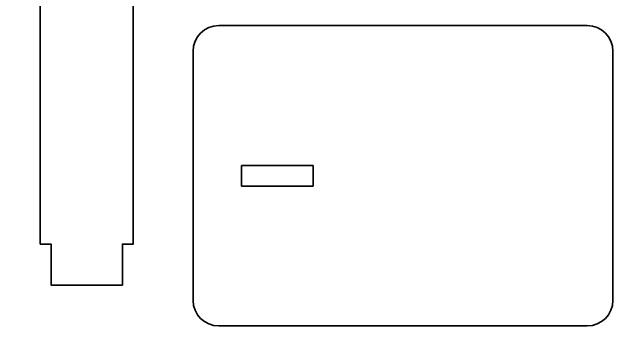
# Model space of a CAD drawing. Header units: millimetres. Extents: x 62 to 270, y -196 to -10.
# Drawn here: x 153.3 to 270.4, y -196 to -134.7 of the extents above; entities that cross this region are included whole.
import ezdxf

# ---------------------------------------------------------------- set-up
doc = ezdxf.new("R2010")
doc.units = ezdxf.units.MM
doc.header["$MEASUREMENT"] = 0
doc.layers.add('Ebene 1', color=7, linetype='Continuous', lineweight=0)

# ---------------------------------------------------------------- blocks, each defined once
blk = doc.blocks.new('Block_1')
at = {"layer": 'Ebene 1', "color": 250, "lineweight": 35, "true_color": 0x1d1d1b}
blk.add_open_spline([(233.33, -10.13), (233.33, -10.13), (158.33, -10.13), (158.33, -10.13), (155.57, -10.13), (153.33, -12.37), (153.33, -15.13), (153.33, -15.13), (153.33, -64.13), (153.33, -64.13), (153.33, -66.89), (155.57, -69.13), (158.33, -69.13), (158.33, -69.13), (158.83, -69.13), (158.83, -69.13), (158.83, -69.13), (158.83, -180), (158.83, -180), (158.83, -180), (160.95, -180), (160.95, -180), (160.95, -180), (160.95, -188), (160.95, -188), (160.95, -188), (174.85, -188), (174.85, -188), (174.85, -188), (174.85, -180), (174.85, -180), (174.85, -180), (176.97, -180), (176.97, -180), (176.97, -180), (176.97, -69.13), (176.97, -69.13), (176.97, -69.13), (233.33, -69.13), (233.33, -69.13), (236.1, -69.13), (238.33, -66.89), (238.33, -64.13), (238.33, -64.13), (238.33, -15.13), (238.33, -15.13), (238.33, -12.37), (236.1, -10.13), (233.33, -10.13)], degree=3, knots=[0, 0, 0, 0, 1, 1, 1, 2, 2, 2, 3, 3, 3, 4, 4, 4, 5, 5, 5, 6, 6, 6, 7, 7, 7, 8, 8, 8, 9, 9, 9, 10, 10, 10, 11, 11, 11, 12, 12, 12, 13, 13, 13, 14, 14, 14, 15, 15, 15, 16, 16, 16, 16], dxfattribs=at)
blk = doc.blocks.new('Block_4')
at = {"layer": 'Ebene 1', "color": 250, "lineweight": 35, "true_color": 0x1d1d1b}
blk.add_lwpolyline([(211.99, -168.68), (198.08, -168.68), (198.08, -164.68), (211.99, -164.68)], close=True, dxfattribs=at)
blk.add_open_spline([(265.44, -195.98), (265.44, -195.98), (193.61, -195.98), (193.61, -195.98), (190.85, -195.98), (188.61, -193.74), (188.61, -190.98), (188.61, -190.98), (188.61, -142.38), (188.61, -142.38), (188.61, -139.62), (190.85, -137.38), (193.61, -137.38), (193.61, -137.38), (265.44, -137.38), (265.44, -137.38), (268.2, -137.38), (270.44, -139.62), (270.44, -142.38), (270.44, -142.38), (270.44, -190.98), (270.44, -190.98), (270.44, -193.74), (268.2, -195.98), (265.44, -195.98)], degree=3, knots=[0, 0, 0, 0, 1, 1, 1, 2, 2, 2, 3, 3, 3, 4, 4, 4, 5, 5, 5, 6, 6, 6, 7, 7, 7, 8, 8, 8, 8], dxfattribs=at)

msp = doc.modelspace()

# ---------------------------------------------------------------- block references
at = {"layer": 'Ebene 1'}
for name in ['Block_1', 'Block_4']:
    msp.add_blockref(name, (0, 0), dxfattribs=at)

doc.saveas('drawing.dxf')
